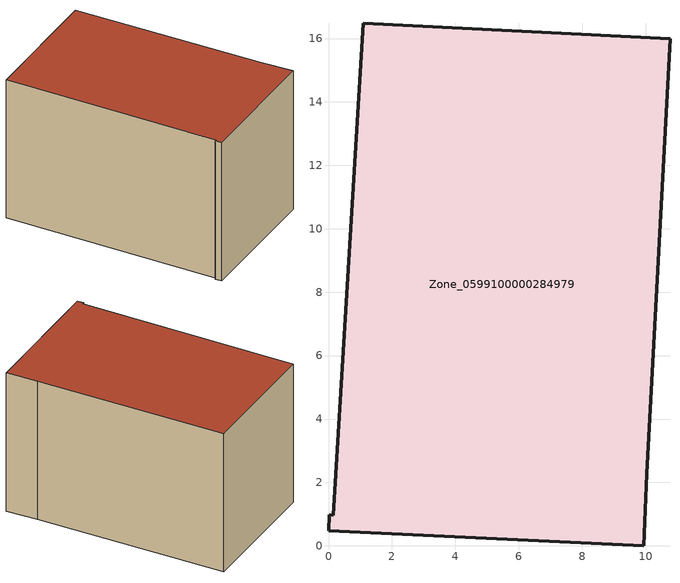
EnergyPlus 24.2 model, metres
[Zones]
Zone_0599100000284979
 floor ground (C_G): 0.15,0.96 1.1,16.48 10.77,16 10.04,2.28 9.95,0 0,0.48 0.03,0.97 z0
 wall outside (C_F): 0,0.48 9.95,0 10.04,2.28 10.77,16 1.1,16.48 0.15,0.96 0.03,0.97 0,0.48 z0:10.6
 roof outside (C_R): 1.1,16.48 0.15,0.96 0.03,0.97 0,0.48 9.95,0 10.04,2.28 10.77,16 z10.6
[BUILDING]
Pand.0599100000284979: North Axis=0; Terrain=City; Loads Convergence Tolerance Value=0.04; Temperature Convergence Tolerance Value=0.4; Solar Distribution=FullExterior; Maximum Number of Warmup Days=25; Minimum Number of Warmup Days=1
[Site:Location]
Rotterdam.The.Hague.AP_ZH_NLD Design_Conditions: Latitude=51.96; Longitude=4.45; Time Zone=1; Elevation=-4.5
[SITE:GROUNDTEMPERATURE:BUILDINGSURFACE]
18, 18, 18, 18, 18, 18, 18, 18, 18, 18, 18, 18
[MATERIAL] Thermal Absorptance=0.9; Solar Absorptance=0.7; Visible Absorptance=0.7
Name | Roughness | Thickness | Conductivity | Density | Specific Heat
G.TI.1946 | MediumSmooth | 0.15 | 1 | 540 | 1210
F.TI.1946 | Rough | 0.3 | 0.857143 | 1920 | 840
R.TI.1946 | MediumRough | 0.2 | 0.1 | 1500 | 1000
[CONSTRUCTION]
C_G: G.TI.1946
C_F: F.TI.1946
C_R: R.TI.1946
[ZONE]
Zone_0599100000284979: Type=1; Multiplier=1; Ceiling Height=Autocalculate; Volume=Autocalculate; Floor Area=autocalculate; Part of Total Floor Area=Yes
[ZONEINFILTRATION:DESIGNFLOWRATE]
Infil_Zone_0599100000284979: Zone or ZoneList or Space or SpaceList=Zone_0599100000284979; Schedule=AlwaysOn; Design Flow Rate Calculation Method=Flow/Area; Flow Rate per Floor Area=0.003; Constant Term Coefficient=1; Temperature Term Coefficient=0; Velocity Term Coefficient=0; Velocity Squared Term Coefficient=0
[HVACTEMPLATE:ZONE:IDEALLOADSAIRSYSTEM]
Zone_0599100000284979: Maximum Heating Supply Air Temperature=50; Minimum Cooling Supply Air Temperature=13; Maximum Heating Supply Air Humidity Ratio=0.0156; Minimum Cooling Supply Air Humidity Ratio=0.0077; Heating Limit=NoLimit; Cooling Limit=NoLimit; Dehumidification Control Type=ConstantSensibleHeatRatio; Cooling Sensible Heat Ratio=0.7; Dehumidification Setpoint=60; Humidification Control Type=None; Humidification Setpoint=30; Outdoor Air Method=None; Outdoor Air Flow Rate per Person=0.00944; Outdoor Air Flow Rate per Zone Floor Area=0; Outdoor Air Flow Rate per Zone=0; Demand Controlled Ventilation Type=None; Outdoor Air Economizer Type=NoEconomizer; Heat Recovery Type=None; Sensible Heat Recovery Effectiveness=0.7; Latent Heat Recovery Effectiveness=0.65
[ZONECONTROL:THERMOSTAT]
ThermostatControl_Zone_0599100000284979: Zone or ZoneList=Zone_0599100000284979; Control Type Schedule=DualSetpointControlType; Control 1=Thermostat_Zone_0599100000284979; Temperature Difference Between Cutout And Setpoint=0
[THERMOSTATSETPOINT:DUALSETPOINT]
Thermostat_Zone_0599100000284979: Heating Setpoint Temperature Schedule=HeatingSetpoint_Zone_0599100000284979; Cooling Setpoint Temperature Schedule=CoolingSetpoint_Zone_0599100000284979
[SCHEDULE:COMPACT]
HeatingSetpoint_Zone_0599100000284979: Through: 12/31, For: AllDays, Until: 24:00, 21
CoolingSetpoint_Zone_0599100000284979: Through: 12/31, For: AllDays, Until: 24:00, 24
DualSetpointControlType: Through: 12/31, For: AllDays, Until: 24:00, 4
AlwaysOn: Through: 12/31, For: AllDays, Until: 24:00, 1
